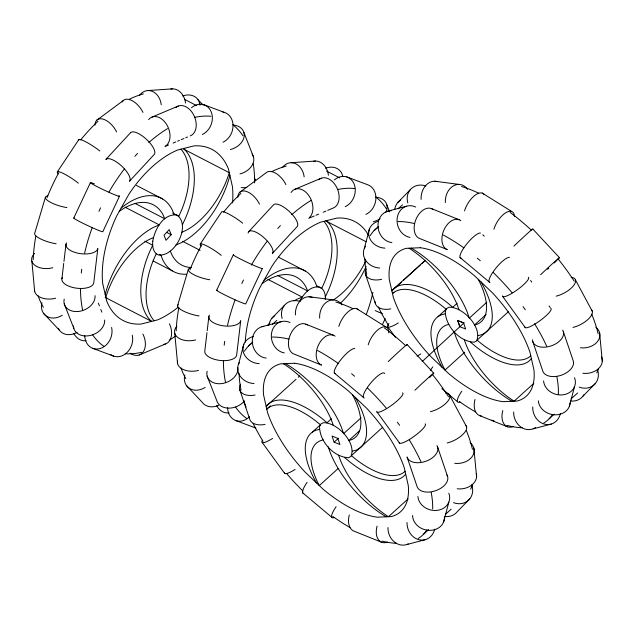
<?xml version="1.0" encoding="UTF-8"?>
<svg xmlns="http://www.w3.org/2000/svg" width="634" height="634" viewBox="0 0 634 634"><rect width="100%" height="100%" fill="white"/><g stroke="black" fill="none" stroke-linecap="round" stroke-linejoin="round"><path stroke-width="0.95" d="M325.274 299.319C325.702 294.739 324.394 289.255 319.845 287.186C310.739 285.292 303.615 293.946 299.739 301.11M61.91 278.706L63.725 263.372M63.955 261.454L65.999 244.201M206.969 332.684L204.814 350.895A16.064 7.41 6.8 0 0 219.253 360.342A16.064 7.41 6.8 0 0 236.633 355.23L240.722 320.717A16.064 7.41 6.8 0 1 221.955 325.614A16.064 7.41 6.8 0 1 209.394 315.153M207.199 330.766L208.895 316.382M238.598 364.051L243.844 344.175M364.296 248.528L369.543 228.66M443.61 521.964L448.856 502.096M569.316 406.449L574.562 386.574M45.379 197.348L34.648 233.526A16.064 4.295 16.5 0 0 56.157 243.757M177.552 305.715L188.282 269.529M156.281 253.663L153.587 259.663A65.476 36.701 -62.7 0 0 154.133 320.764M182.418 224.698L185.556 217.993A70.501 39.514 -62.7 0 0 183.503 148.53M325.313 296.886L328.46 290.174A70.501 39.514 -62.7 0 0 326.399 220.711M73.742 218.064L90.393 182.679M119.469 196.263L102.827 231.648A16.064 0.888 25.2 0 1 86.731 225.11A16.064 0.888 25.2 0 1 74.154 218.001M216.646 290.253L233.288 254.868M382.318 324.782L385.234 318.585M57.401 171.79L78.822 139.615M200.296 243.979L221.726 211.796A16.064 2.576 33.7 0 1 242.695 223.176M171.196 234.707L166.029 240.294L164.032 235.206L169.199 229.619L171.196 234.707L166.813 232.448M248.758 231.632L273.5 204.853A16.064 5.865 42.7 0 1 289.286 211.439A16.064 5.865 42.7 0 1 297.108 226.655L272.366 253.434A16.064 5.865 42.7 0 0 262.967 236.831A16.064 5.865 42.7 0 0 248.132 233.114M271.962 318.149L284.539 305.255M397.661 202.634L410.238 189.74M469.778 498.871L457.201 511.765A16.064 14.265 44.3 0 1 444.886 516.52M582.9 396.242L595.477 383.356M422.141 361.578L464.207 322.706M374.084 230.625L378.466 226.655M398.152 208.808L402.527 204.837M248.385 346.14L252.76 342.178M272.454 324.323L276.828 320.352M394.554 288.113L425.184 260.344M401.338 282.249L391.86 290.84A70.501 32.374 47.8 0 1 447.255 302.624L452.755 307.228L457.13 303.266M403.525 280.26L420.302 265.052M421.761 263.736L425.406 260.423M296.054 379.251L266.153 406.362A70.501 32.374 47.8 0 1 321.549 418.147L327.049 422.751L331.423 418.781M298.242 377.27L299.7 375.946M393.936 292.266L392.478 293.59A65.476 30.067 47.8 0 1 441.256 305.271L446.178 309.265M270.425 405.8L266.779 409.104A65.476 30.067 47.8 0 1 315.558 420.786L320.471 424.788M438.031 316.635L446.051 309.36M312.324 432.15L320.352 424.883M486.801 302.267L469.295 318.133L467.393 312.562A70.501 32.374 47.8 0 0 411.276 248.116M334.134 442.191L339.919 444.521L337.843 438.387L332.05 436.065L334.134 442.191L338.508 438.229M361.095 417.782L343.596 433.648L341.694 428.077A70.501 32.374 47.8 0 0 285.577 363.631M486.072 314.512L474.406 325.091L477.497 324.077A65.476 30.067 47.8 0 0 478.25 279.325M359.644 430.692L348.708 440.606L351.799 439.592A65.476 30.067 47.8 0 0 352.552 394.839M508.428 311.706L477.069 340.133L481.983 344.135A65.476 30.067 47.8 0 0 530.761 355.809M464.682 352.227L444.997 370.082A65.476 30.067 47.8 0 1 445.75 325.329L448.84 324.315M382.722 427.221L351.363 455.656L356.284 459.65A65.476 30.067 47.8 0 0 405.063 471.331M338.255 468.407L319.29 485.596A65.476 30.067 47.8 0 1 320.043 440.844L323.134 439.83M533.828 383.34L514.134 401.195A65.476 30.067 47.8 0 1 466.109 344.761L464.286 339.745M408.13 498.863L388.436 516.71A65.476 30.067 47.8 0 1 340.41 460.276L338.58 455.267M549.155 418.781L554.259 414.153M571.036 398.944L577.598 392.993M423.457 534.296L428.56 529.667M445.33 514.459L451.17 509.173M96.693 120.27L123.067 100.719M239.589 192.459L265.963 172.908A16.064 8.757 53.4 0 1 285.886 184.597M153.531 237.504L149.093 239.541A65.476 36.701 -62.7 0 0 105.823 297.219M181.57 232.424L186.008 230.388A65.476 36.701 -62.7 0 0 229.286 172.702L183.757 149.164M175.832 245.041L180.801 242.933A70.501 39.514 -62.7 0 0 229.904 175.452M152.128 117.028L178.336 106.029M165.846 146.105L168.557 144.972M173.074 143.078L175.792 141.937M177.599 141.176L179.406 140.423M181.213 139.662L183.923 138.529M185.73 137.768L187.537 137.007M295.024 189.209L321.24 178.217M308.75 218.294L314.171 216.02M315.978 215.259L318.688 214.126M323.205 212.224L325.924 211.09M327.73 210.329L333.151 208.055A16.064 11.055 67.2 0 0 336.678 187.323A16.064 11.055 67.2 0 0 318.767 179.731M139.234 354.985L165.442 343.993M445.076 313.798L441.478 314.773A70.501 32.374 47.8 0 0 442.207 367.427M478.163 335.6L481.761 334.633A70.501 32.374 47.8 0 0 481.04 281.979M319.377 429.321L315.78 430.288A70.501 32.374 47.8 0 0 316.501 482.942M352.464 451.123L356.062 450.148A70.501 32.374 47.8 0 0 355.341 397.494M387.651 211.209L406.703 206.169M261.953 326.724L281.005 321.692M551.35 424.051L532.298 429.083A16.064 13.885 75.2 0 1 513.667 412.029M406.592 544.606L425.644 539.574M148.221 90.543L172.48 88.855M291.117 162.724L315.383 161.036M434.789 181.237L459.016 184.407M309.091 296.76L333.318 299.922M203.831 104.721L224.491 112.456M346.735 176.91L367.387 184.637A16.064 13.274 -69.5 0 1 375.899 198.791A16.064 13.274 -69.5 0 1 365.921 214.403M93.04 348.423L113.7 356.157M235.943 420.611L255.7 428.005M463.541 322.872L457.7 320.527L459.832 326.676L465.625 329.006L463.541 322.872L457.756 320.542L459.832 326.676M431.453 208.602L459.206 219.76M305.754 324.125L333.508 335.275M479.724 415.635L507.477 426.785M381.779 542.308L354.026 531.157A16.064 10.374 -68.1 0 1 349.318 514.966M326.55 171.093L339.689 177.877M184.526 99.356L196.786 105.696M325.781 220.901L366.056 241.72M278.405 257.135L305.548 271.17M136.381 185.405L162.653 198.989M316.469 285.736L321.723 288.446L324.418 282.447A65.476 36.701 -62.7 0 0 323.871 221.345M172.694 213.095L178.82 216.265L181.514 210.258A65.476 36.701 -62.7 0 0 180.975 149.164M277.93 275.6L307.704 290.99L305.96 287.02A65.476 36.701 -62.7 0 0 262.143 283.604M135.034 203.411L164.8 218.801L163.057 214.839A65.476 36.701 -62.7 0 0 119.24 211.423M268.024 279.42L302.172 297.077L297.203 299.177A70.501 39.514 -62.7 0 0 293.978 300.912M125.12 207.231L159.269 224.888L154.3 226.988A70.501 39.514 -62.7 0 0 105.196 294.469M182.592 241.3L200.106 250.359M144.806 241.15L152.691 245.223L149.545 251.936A70.501 39.514 -62.7 0 0 151.605 321.398L105.196 297.401M159.221 254.392L160.973 255.304L162.795 259.908A70.501 39.514 -62.7 0 0 186.325 274.237M153.19 260.978L172.456 270.94M482.276 193.093L511.662 211.471M356.577 308.615L385.963 326.993M470.491 342.17L475.991 346.774A70.501 32.374 47.8 0 0 531.387 358.559M344.793 457.693L350.293 462.289A70.501 32.374 47.8 0 0 405.681 474.081M482.791 234.897L484.281 236.149M460.078 257.531L489.099 281.884M441.874 388.634L457.502 401.75M334.38 373.054L363.393 397.399M302.783 492.911L331.804 517.265M197.903 99.554L203.118 105.093M186.372 385.44L202.016 402.067A16.064 13.052 -43.3 0 0 218.627 405.245M43.469 313.251L59.113 329.886M532.806 229.025L559.481 257.689M407.107 344.547L433.775 373.212M530.603 280.497L531.752 282.09M549.068 305.953L550.225 307.545M502.825 296.641L525.332 327.667M387.913 326.954L395.418 337.296M377.127 412.155L399.634 443.182M262.214 442.477L284.721 473.503M575.545 280.125L592.354 311.397M449.839 395.64L466.648 426.912M170.3 251.119L172.044 255.09A65.476 36.701 -62.7 0 0 191.405 267.524M317.032 286.806L315.209 282.201A70.501 39.514 -62.7 0 0 264.045 280.22M174.136 214.625L172.305 210.012A70.501 39.514 -62.7 0 0 121.149 208.039M386.795 204.655L389.625 211.883M243.892 132.466L253.465 156.86M207.136 376.081L216.701 400.466A16.064 11.943 -21.4 0 0 228.47 408.137A16.064 11.943 -21.4 0 0 244.359 401.053M98.333 303.139L99.395 305.85M100.814 309.463L101.876 312.174M64.232 303.892L73.806 328.285M458.961 309.654L457.138 304.645A65.476 30.067 47.8 0 0 409.104 248.211M333.262 425.176L331.431 420.16A65.476 30.067 47.8 0 0 283.406 363.726M453.944 331.273L455.854 336.844A70.501 32.374 47.8 0 0 511.971 401.29M328.246 446.788L330.148 452.359A70.501 32.374 47.8 0 0 386.264 516.805M563.357 331.685L573.318 361.071A16.064 9.803 -18.7 0 1 560.749 375.399A16.064 9.803 -18.7 0 1 542.72 370.874L532.758 341.488M437.65 447.2L447.62 476.586M365.406 274.094L375.368 303.48M239.707 389.609L249.669 418.995A16.064 9.803 -18.7 0 0 265.044 424.392M599.55 332.62L602.3 361.269M473.844 448.135L476.602 476.792M174.746 333.246L177.583 363.742M31.851 261.065L34.688 291.553M66.887 207.58A16.064 4.295 16.5 0 1 48.976 201.446A16.064 4.295 16.5 0 1 47.867 195.827M148.618 119.652A16.064 11.055 67.2 0 1 166.718 124.613A16.064 11.055 67.2 0 1 164.919 146.47M175.864 107.55A16.064 11.055 67.2 0 1 193.774 115.134A16.064 11.055 67.2 0 1 190.255 135.874M233.399 125.064A16.064 11.943 -21.4 0 1 244.177 136.27A16.064 11.943 -21.4 0 1 230.396 149.529M252.078 154.062A16.064 11.943 -21.4 0 1 239.961 173.914M132.252 335.188A16.064 13.274 -69.5 0 1 126.523 352.995A16.064 13.274 -69.5 0 1 110.633 354.533M111.6 327.453A16.064 13.274 -69.5 0 1 100.22 348.494A16.064 13.274 -69.5 0 1 84.734 335.513M191.484 107.74A16.064 13.274 -69.5 0 1 211.209 111.853A16.064 13.274 -69.5 0 1 202.357 134.479M222.796 112.059A16.064 13.274 -69.5 0 1 233.027 125.58A16.064 13.274 -69.5 0 1 223.017 142.214M169.46 323.823A16.064 11.055 67.2 0 1 163.54 344.397M142.872 334.063A16.064 11.055 67.2 0 1 143.347 351.704A16.064 11.055 67.2 0 1 130.152 353.17M246.856 187.434A16.064 7.41 6.8 0 1 241.237 187.624M254.329 178.186A16.064 7.41 6.8 0 1 255.629 180.151M104.626 320.043A16.064 11.943 -21.4 0 1 89.616 335.608A16.064 11.943 -21.4 0 1 73.496 325.924M95.06 295.658A16.064 11.943 -21.4 0 1 78.521 311.452A16.064 11.943 -21.4 0 1 64.224 299.089M43.366 307.284A128.543 72.046 -62.7 0 1 38.127 295.872M33.261 259.615A128.543 72.046 -62.7 0 1 35.789 236.3M46.995 197.76A128.543 72.046 -62.7 0 1 58.732 172.797M80.684 139.924A128.543 72.046 -62.7 0 1 97.945 121.324M129.518 99.118A128.543 72.046 -62.7 0 1 143.355 93.88M232.884 124.811A128.543 72.046 -62.7 0 1 242.949 135.779M253.212 163.659A128.543 72.046 -62.7 0 1 254.614 182.941M175.206 336.25A128.543 72.046 -62.7 0 1 169.31 340.236M141.604 352.322A128.543 72.046 -62.7 0 1 125.215 353.724M103.762 346.259A128.543 72.046 -62.7 0 1 92.683 334.918M82.626 310.208A128.543 72.046 -62.7 0 1 80.486 288.922M81.295 273.072A128.543 72.046 -62.7 0 1 81.754 269.212M84.639 253.061A128.543 72.046 -62.7 0 1 92.168 227.709M98.928 211.352A128.543 72.046 -62.7 0 1 100.592 207.809M108.945 192.054A128.543 72.046 -62.7 0 1 124.304 169.024M134.876 156.305A128.543 72.046 -62.7 0 1 137.515 153.452M148.816 142.515A128.543 72.046 -62.7 0 1 167.495 128.631M194.456 117.393A128.543 72.046 -62.7 0 1 210.892 116.284M232.559 202.92A96.408 54.033 -62.7 0 0 232.48 186.832L228.462 169.048A96.408 54.033 -62.7 0 0 193.964 145.899L177.607 150.012A96.408 54.033 -62.7 0 0 129.035 194.028L116.704 215.925A96.408 54.033 -62.7 0 0 102.629 283.097L106.647 300.881A96.408 54.033 -62.7 0 0 141.144 324.029L157.501 319.916A96.408 54.033 -62.7 0 0 178.202 307.173M94.957 125.088A16.064 8.757 53.4 0 1 103.437 119.24A16.064 8.757 53.4 0 1 116.608 131.967M122.148 102.003A16.064 8.757 53.4 0 1 131.84 100.513A16.064 8.757 53.4 0 1 142.983 112.408M118.883 195.732A16.064 0.888 25.2 0 1 101.503 188.821A16.064 0.888 25.2 0 1 94.403 183.86M62.409 277.478A16.064 7.41 6.8 0 0 74.97 287.939A16.064 7.41 6.8 0 0 93.737 283.041L97.818 248.528A16.064 7.41 6.8 0 1 79.052 253.426A16.064 7.41 6.8 0 1 66.499 242.965M139.48 95.369A16.064 12.593 86 0 1 152.461 91.407A16.064 12.593 86 0 1 161.258 104.745M170.839 89.014A16.064 12.593 86 0 1 185.524 103.057M77.19 332.295A16.064 13.052 -43.3 0 1 58.249 328.396M62.259 315.233A16.064 13.052 -43.3 0 1 46.686 316.295A16.064 13.052 -43.3 0 1 41.923 302.767M182.671 96.027A16.064 13.052 -43.3 0 1 199.995 105.276M86.089 340.648A16.064 12.593 86 0 1 73.806 333.539M55.586 298.226A16.064 10.017 -5.3 0 1 34.466 289.817M52.749 267.738A16.064 10.017 -5.3 0 1 34.775 265.21A16.064 10.017 -5.3 0 1 34.601 253.418M58.185 173.882A16.064 2.576 33.7 0 1 62.354 173.011A16.064 2.576 33.7 0 1 78.37 183.163M78.759 140.376A16.064 2.576 33.7 0 1 85.225 141.533A16.064 2.576 33.7 0 1 99.792 150.987M199.06 315.946A16.064 4.295 16.5 0 1 182.544 310.612A16.064 4.295 16.5 0 1 178.289 304.772M209.791 279.76A16.064 4.295 16.5 0 1 191.88 273.626A16.064 4.295 16.5 0 1 190.763 268.016M291.061 192.482A16.064 11.055 67.2 0 1 308.568 195.224A16.064 11.055 67.2 0 1 309.416 217.533M376.295 197.253A16.064 11.943 -21.4 0 1 385.678 212.707M380.138 218.651A16.064 11.943 -21.4 0 1 373.299 221.71M382.397 313.695A16.064 0.888 25.2 0 1 375.233 310.589M255.795 428.037A16.064 13.274 -69.5 0 1 254.25 427.213M249.495 416.752A16.064 13.274 -69.5 0 1 235.293 420.366A16.064 13.274 -69.5 0 1 227.63 407.702M334.38 179.921A16.064 13.274 -69.5 0 1 354.113 184.042A16.064 13.274 -69.5 0 1 345.261 206.668M237.956 367.839A16.064 11.943 -21.4 0 1 221.417 383.633A16.064 11.943 -21.4 0 1 207.128 371.27M185.778 378.633A128.543 72.046 -62.7 0 1 181.023 368.053M176.197 330.813A128.543 72.046 -62.7 0 1 178.867 307.538M189.891 269.949A128.543 72.046 -62.7 0 1 201.636 244.986M223.588 212.113A128.543 72.046 -62.7 0 1 240.841 193.513M271.582 171.711A128.543 72.046 -62.7 0 1 286.251 166.068M375.78 196.992A128.543 72.046 -62.7 0 1 386.36 208.76M246.658 418.44A128.543 72.046 -62.7 0 1 235.586 407.107M225.53 382.389A128.543 72.046 -62.7 0 1 223.39 361.103M224.198 345.253A128.543 72.046 -62.7 0 1 224.65 341.393M227.543 325.25A128.543 72.046 -62.7 0 1 235.071 299.898M241.823 283.541A128.543 72.046 -62.7 0 1 243.496 279.998M251.341 265.099A128.543 72.046 -62.7 0 1 267.199 241.213M277.779 228.486A128.543 72.046 -62.7 0 1 280.41 225.633M291.719 214.704A128.543 72.046 -62.7 0 1 311.239 200.304M337.351 189.582A128.543 72.046 -62.7 0 1 354.778 188.567M368.267 234.81A96.408 54.033 -62.7 0 0 336.868 218.08L320.511 222.193A96.408 54.033 -62.7 0 0 271.938 266.217L259.599 288.113A96.408 54.033 -62.7 0 0 245.271 342.154M372.903 292.369A96.408 54.033 -62.7 0 1 366.214 314.654M237.861 197.277A16.064 8.757 53.4 0 1 246.333 191.42A16.064 8.757 53.4 0 1 259.504 204.148M267.73 325.583A70.501 39.514 -62.7 0 1 269.902 322.714M366.143 266.438A70.501 39.514 -62.7 0 1 340.529 303.107M365.644 261.335A65.476 36.701 -62.7 0 1 333.769 299.692M217.05 290.19A16.064 0.888 25.2 0 0 229.635 297.291A16.064 0.888 25.2 0 0 245.73 303.837L262.373 268.451A16.064 0.888 25.2 0 1 246.277 261.905A16.064 0.888 25.2 0 1 233.692 254.805M282.376 167.55A16.064 12.593 86 0 1 295.357 163.588A16.064 12.593 86 0 1 304.161 176.934M313.743 161.202A16.064 12.593 86 0 1 328.42 175.246M205.154 387.422A16.064 13.052 -43.3 0 1 189.582 388.483A16.064 13.052 -43.3 0 1 184.827 374.956M325.575 168.216A16.064 13.052 -43.3 0 1 342.78 176.553M228.993 412.829A16.064 12.593 86 0 1 216.709 405.728M198.49 370.414A16.064 10.017 -5.3 0 1 177.441 361.126M195.644 339.919A16.064 10.017 -5.3 0 1 177.995 337.637A16.064 10.017 -5.3 0 1 176.926 326.177M201.089 246.063A16.064 2.576 33.7 0 1 205.25 245.192A16.064 2.576 33.7 0 1 221.274 255.351M269.006 325.028A16.064 14.265 44.3 0 1 274.744 315.677M282.138 318.45A16.064 14.265 44.3 0 1 300.112 301.483M335.251 373.672A16.064 4.081 -50 0 1 340.347 360.366A16.064 4.081 -50 0 1 354.731 348.549M364.265 398.025A16.064 4.081 -50 0 1 370.676 383.087A16.064 4.081 -50 0 1 384.616 373.513M436.945 445.639A16.064 9.803 -18.7 0 1 426.405 461.069A16.064 9.803 -18.7 0 1 407.06 457.011L417.021 486.397A16.064 9.803 -18.7 0 0 436.374 490.447A16.064 9.803 -18.7 0 0 446.907 475.024M434.678 529.105A16.064 13.885 75.2 0 1 419.129 539.764A16.064 13.885 75.2 0 1 407.02 522.511M408.288 543.932A16.064 13.885 75.2 0 1 387.96 527.543M272.596 438.451A16.064 3.305 -36 0 1 262.397 440.265M295.103 469.469A16.064 3.305 -36 0 1 284.365 472.695M402.59 392.834A16.064 3.305 -36 0 1 391.455 405.419A16.064 3.305 -36 0 1 376.707 411.395M425.097 423.861A16.064 3.305 -36 0 1 413.962 436.446A16.064 3.305 -36 0 1 399.214 442.421M303.702 493.474A16.064 4.081 -50 0 1 307.094 482.355M334.292 517.534A16.064 4.081 -50 0 1 336.107 506.709M448.832 493.22A16.064 13.679 14.8 0 1 436.913 510.394A16.064 13.679 14.8 0 1 417.885 496.477M444.41 516.678A16.064 13.679 14.8 0 1 429.083 530.349A16.064 13.679 14.8 0 1 412.599 515.442M255.074 395.006A16.064 9.803 -18.7 0 1 240.532 384.22M335.806 302.022A128.543 59.025 47.8 0 1 352.995 308.71M384.45 327.952A128.543 59.025 47.8 0 1 405.57 345.617M432.451 374.504A128.543 59.025 47.8 0 1 448.547 396.726M466.362 430.549A128.543 59.025 47.8 0 1 472.457 449.308M472.568 484.701A128.543 59.025 47.8 0 1 470.618 489.194M396.409 543.322A128.543 59.025 47.8 0 1 382.112 541.111M349.984 527.528A128.543 59.025 47.8 0 1 332.866 516.464M302.87 491.009A128.543 59.025 47.8 0 1 286.758 473.693M262.999 441.248A128.543 59.025 47.8 0 1 253.093 423.393M246.063 407.099A128.543 59.025 47.8 0 1 243.86 400.625M241.031 389.91A128.543 59.025 47.8 0 1 239.137 373.545M244.455 351.236A128.543 59.025 47.8 0 1 252.039 343.01M272.351 337.066A128.543 59.025 47.8 0 1 288.803 339.095M317.539 350.515A128.543 59.025 47.8 0 1 338.176 363.401M351.593 373.711A128.543 59.025 47.8 0 1 354.588 376.224M367.554 388.04A128.543 59.025 47.8 0 1 386.368 408.264M397.32 422.149A128.543 59.025 47.8 0 1 399.602 425.303M409.35 440.012A128.543 59.025 47.8 0 1 420.928 461.639M431.191 492.412A128.543 59.025 47.8 0 1 432.681 508.944M426.88 530A128.543 59.025 47.8 0 1 418.171 538.512M338.841 326.423A16.064 7.481 -58 0 1 348.169 311.714A16.064 7.481 -58 0 1 358.162 309.757M368.227 344.801A16.064 7.481 -58 0 1 380.321 328.095A16.064 7.481 -58 0 1 388.729 332.905M266.169 358.067A16.064 13.885 75.2 0 1 252.332 342.431A16.064 13.885 75.2 0 1 263.728 326.351M284.301 352.908A16.064 13.885 75.2 0 1 271.629 332.755A16.064 13.885 75.2 0 1 290.023 322.54M387.422 542.102A16.064 10.374 -68.1 0 1 377.072 526.125M307.339 325.02A16.064 10.374 -68.1 0 0 290.697 333.888A16.064 10.374 -68.1 0 0 293.788 353.946L321.541 365.097A16.064 10.374 -68.1 0 1 318.45 345.039A16.064 10.374 -68.1 0 1 335.093 336.171M253.98 383.546A16.064 13.679 14.8 0 1 239.422 362.45M259.227 363.67A16.064 13.679 14.8 0 1 243.179 351.252A16.064 13.679 14.8 0 1 253.552 336.464M388.246 361.602A16.064 0.404 -42.9 0 1 402.265 348.565A16.064 0.404 -42.9 0 1 406.489 345.253M414.913 390.259A16.064 0.404 -42.9 0 1 430.121 376.168A16.064 0.404 -42.9 0 1 431.794 375.32M431.183 375.922A16.064 0.404 -42.9 0 1 429.757 377.317M470.111 442.659A16.064 12.157 -5.5 0 1 471.997 456.829A16.064 12.157 -5.5 0 1 454.736 463.296M476.292 473.63A16.064 12.157 -5.5 0 1 457.185 488.79M445.456 392.874A16.064 6.784 -28.3 0 1 447.739 401.314A16.064 6.784 -28.3 0 1 430.438 411.664M465.752 425.382A16.064 6.784 -28.3 0 1 462.59 434.694A16.064 6.784 -28.3 0 1 447.247 442.936M471.672 484.836A16.064 14.265 44.3 0 1 468.772 499.98A16.064 14.265 44.3 0 1 453.524 502.643M295.42 314.939A16.064 12.561 -82.6 0 1 312.308 297.394M319.647 318.102A16.064 12.561 -82.6 0 1 327.485 301.515A16.064 12.561 -82.6 0 1 341.892 304.859M394.713 209.513A16.064 14.265 44.3 0 1 400.45 200.154M407.836 202.928A16.064 14.265 44.3 0 1 425.818 185.968M460.95 258.157A16.064 4.081 -50 0 1 466.045 244.851A16.064 4.081 -50 0 1 480.429 233.027M489.963 282.502A16.064 4.081 -50 0 1 495.059 269.204A16.064 4.081 -50 0 1 509.451 257.38M562.643 330.124A16.064 9.803 -18.7 0 1 550.788 346.013A16.064 9.803 -18.7 0 1 532.512 339.776M560.377 413.582A16.064 13.885 75.2 0 1 544.828 424.249A16.064 13.885 75.2 0 1 532.719 406.996M535.571 427.498A16.064 13.885 75.2 0 1 533.146 428.782M398.295 322.928A16.064 3.305 -36 0 1 388.935 323.514M420.802 353.954A16.064 3.305 -36 0 1 417.077 356.086M528.288 277.32A16.064 3.305 -36 0 1 517.154 289.904A16.064 3.305 -36 0 1 502.413 295.88M550.795 308.338A16.064 3.305 -36 0 1 539.661 320.923A16.064 3.305 -36 0 1 524.912 326.906M430.47 370.486A16.064 4.081 -50 0 1 432.792 366.84M459.999 402.019A16.064 4.081 -50 0 1 461.814 391.186M574.539 377.706A16.064 13.679 14.8 0 1 562.612 394.871A16.064 13.679 14.8 0 1 543.584 380.963M570.117 402.97A16.064 13.679 14.8 0 1 554.259 414.802A16.064 13.679 14.8 0 1 538.337 400.831M381.597 279.309A16.064 9.803 -18.7 0 1 366.23 268.705M390.742 308.869A16.064 9.803 -18.7 0 1 375.177 301.752M461.504 186.499A128.543 59.025 47.8 0 1 478.694 193.188M510.156 212.438A128.543 59.025 47.8 0 1 531.276 230.102M558.15 258.989A128.543 59.025 47.8 0 1 574.245 281.211M591.696 314.131A128.543 59.025 47.8 0 1 598.163 333.793M598.266 369.186A128.543 59.025 47.8 0 1 596.752 372.824M522.107 427.799A128.543 59.025 47.8 0 1 506.875 425.351M494.33 421.142A128.543 59.025 47.8 0 1 491.865 420.128M475.682 412.013A128.543 59.025 47.8 0 1 459.365 401.52M388.697 325.733A128.543 59.025 47.8 0 1 378.339 306.959M366.729 274.395A128.543 59.025 47.8 0 1 364.859 259.06M370.161 235.713A128.543 59.025 47.8 0 1 378.546 226.932M398.049 221.551A128.543 59.025 47.8 0 1 414.501 223.58M443.237 234.992A128.543 59.025 47.8 0 1 463.874 247.886M477.299 258.197A128.543 59.025 47.8 0 1 480.295 260.709M493.26 272.525A128.543 59.025 47.8 0 1 512.074 292.742M523.018 306.626A128.543 59.025 47.8 0 1 525.309 309.78M534.541 323.665A128.543 59.025 47.8 0 1 546.635 346.116M556.89 376.889A128.543 59.025 47.8 0 1 558.34 394.427M552.586 414.485A128.543 59.025 47.8 0 1 543.869 422.997M464.54 210.9A16.064 7.481 -58 0 1 473.875 196.199A16.064 7.481 -58 0 1 483.869 194.242M493.926 229.278A16.064 7.481 -58 0 1 505.567 212.858A16.064 7.481 -58 0 1 514.436 216.4M391.867 242.545A16.064 13.885 75.2 0 1 377.983 225.87A16.064 13.885 75.2 0 1 391.249 210.734M410 237.393A16.064 13.885 75.2 0 1 397.336 217.24A16.064 13.885 75.2 0 1 415.73 207.025M513.128 426.579A16.064 10.374 -68.1 0 1 502.778 410.602M481.507 416.031A16.064 10.374 -68.1 0 1 475.024 399.452M433.038 209.505A16.064 10.374 -68.1 0 0 416.403 218.373A16.064 10.374 -68.1 0 0 419.486 238.432L447.239 249.582A16.064 10.374 -68.1 0 1 444.157 229.524A16.064 10.374 -68.1 0 1 460.791 220.656M379.679 268.024A16.064 13.679 14.8 0 1 365.541 260.202A16.064 13.679 14.8 0 1 365.628 246.174M384.925 248.156A16.064 13.679 14.8 0 1 369.051 236.45A16.064 13.679 14.8 0 1 377.713 221.385M513.944 246.079A16.064 0.404 -42.9 0 1 527.964 233.043A16.064 0.404 -42.9 0 1 532.195 229.738M540.62 274.744A16.064 0.404 -42.9 0 1 555.82 260.653A16.064 0.404 -42.9 0 1 557.492 259.805M556.882 260.408A16.064 0.404 -42.9 0 1 554.235 262.983M548.767 268.158A16.064 0.404 -42.9 0 1 547.53 269.307M595.809 327.136A16.064 12.157 -5.5 0 1 597.696 341.306A16.064 12.157 -5.5 0 1 580.443 347.773M601.428 356.601A16.064 12.157 -5.5 0 1 598.298 368.814A16.064 12.157 -5.5 0 1 582.884 373.275M571.155 277.359A16.064 6.784 -28.3 0 1 573.437 285.799A16.064 6.784 -28.3 0 1 556.145 296.149M591.451 309.868A16.064 6.784 -28.3 0 1 588.289 319.171A16.064 6.784 -28.3 0 1 572.954 327.413M597.379 369.321A16.064 14.265 44.3 0 1 594.478 384.458A16.064 14.265 44.3 0 1 579.222 387.128M583.962 394.705A16.064 14.265 44.3 0 1 570.584 400.997M421.119 199.417A16.064 12.561 -82.6 0 1 437.222 181.617M445.353 202.587A16.064 12.561 -82.6 0 1 453.191 186A16.064 12.561 -82.6 0 1 467.599 189.336M152.77 241.166C152.255 246.182 153 252.57 158.167 254.923C174.707 257.491 191.397 225.506 176.941 214.997C163.168 213.428 154.712 229.468 152.77 241.166M319.552 426.484C319.536 441.359 333.555 457.169 348.613 457.716L350.967 456.385C356.807 442.643 336.979 422.165 323.221 422.719L320.875 424.051L319.552 426.484M445.25 310.969C445.234 325.844 459.262 341.647 474.319 342.202L476.665 340.87C482.514 327.12 462.685 306.642 448.927 307.197L446.574 308.528L445.25 310.969M130.604 132.665L105.862 159.443A16.064 5.865 42.7 0 1 121.641 166.037A16.064 5.865 42.7 0 1 129.463 181.253L154.213 154.474A16.064 5.865 42.7 0 0 146.383 139.258A16.064 5.865 42.7 0 0 130.604 132.665M420.247 247.728L406.22 248.338A96.408 44.269 47.8 0 0 389.284 279.467L393.31 297.251A96.408 44.269 47.8 0 0 430.66 356.435L448.706 373.616A96.408 44.269 47.8 0 0 503 401.671L517.019 401.068A96.408 44.269 47.8 0 0 533.955 369.939L529.937 352.155A96.408 44.269 47.8 0 0 492.586 292.963L474.533 275.79A96.408 44.269 47.8 0 0 420.247 247.728M294.548 363.25L280.521 363.853A96.408 44.269 47.8 0 0 263.586 394.982L267.603 412.766A96.408 44.269 47.8 0 0 304.962 471.95L323.007 489.131A96.408 44.269 47.8 0 0 377.293 517.193L391.321 516.583A96.408 44.269 47.8 0 0 408.256 485.454L404.238 467.67A96.408 44.269 47.8 0 0 366.88 408.486L348.835 391.305A96.408 44.269 47.8 0 0 294.548 363.25"/></g></svg>
